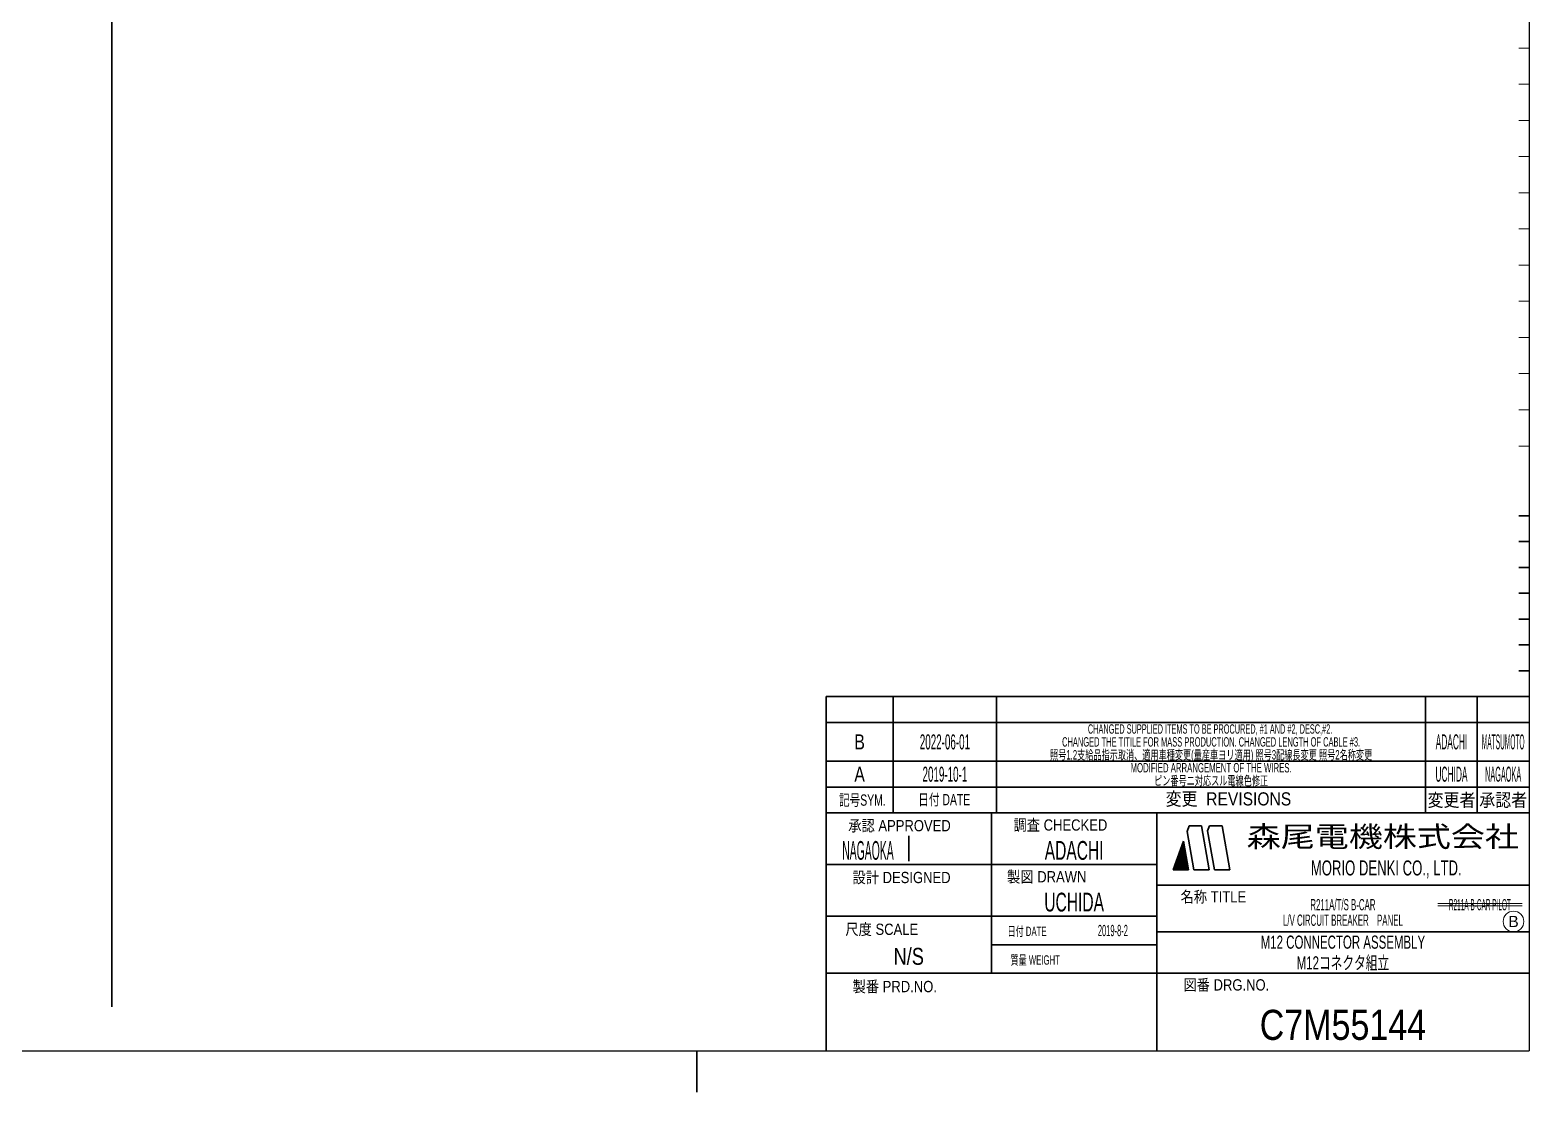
# Model space of a CAD drawing. Header units: millimetres. Extents: x 7 to 587, y 2 to 418.
# Drawn here: x 297 to 587, y 2 to 207.5 of the extents above; entities that cross this region are included whole.
import ezdxf
from ezdxf.enums import TextEntityAlignment as Align

# ---------------------------------------------------------------- set-up
doc = ezdxf.new("R2010")
doc.units = ezdxf.units.MM
for name, color, linetype in [('GR01_05', 7, 'Continuous'), ('図面枠C7M', 7, 'Continuous'), ('表題、部品表', 7, 'Continuous')]:
    doc.layers.add(name, color=color, linetype=linetype)
doc.styles.add('HG丸ｺﾞｼｯｸM-PRO', font='')
doc.styles.get('HG丸ｺﾞｼｯｸM-PRO').set_extended_font_data('HG丸ｺﾞｼｯｸM-PRO')

# ---------------------------------------------------------------- blocks, each defined once
blk = doc.blocks.new('BLKF026')
at = {"layer": '図面枠C7M', "color": 4, "linetype": 'Continuous', "lineweight": 13}
for p, q in [((519.344973, 48.305179), (520.375697, 49.335903)), ((519.425902, 48.527529), (520.354499, 49.456126)), ((519.506831, 48.749879), (520.3333, 49.576349)), ((519.58776, 48.97223), (520.312102, 49.696572)), ((519.668689, 49.19458), (520.290903, 49.816794)), ((519.749617, 49.41693), (520.269705, 49.937017)), ((519.830546, 49.63928), (520.248506, 50.05724)), ((519.911475, 49.861631), (520.227307, 50.177463)), ((519.992404, 50.083981), (520.206109, 50.297686)), ((520.073333, 50.306331), (520.18491, 50.417909)), ((520.154262, 50.528681), (520.163712, 50.538131)), ((518.157871, 44.996757), (520.693675, 47.532561)), ((518.211969, 45.192276), (520.672477, 47.652784)), ((518.292898, 45.414626), (520.651278, 47.773006)), ((518.299292, 44.996757), (520.714874, 47.412338)), ((518.373827, 45.636976), (520.63008, 47.893229)), ((518.440714, 44.996757), (520.736072, 47.292115)), ((518.454756, 45.859327), (520.608881, 48.013452)), ((518.535684, 46.081677), (520.587682, 48.133675)), ((518.582135, 44.996757), (520.757271, 47.171892)), ((518.616613, 46.304027), (520.566484, 48.253898)), ((518.697542, 46.526377), (520.545285, 48.374121)), ((518.723556, 44.996757), (520.778469, 47.051669)), ((518.778471, 46.748727), (520.524087, 48.494343)), ((518.8594, 46.971078), (520.502888, 48.614566)), ((518.864978, 44.996757), (520.799668, 46.931447)), ((518.940329, 47.193428), (520.48169, 48.734789)), ((519.006399, 44.996757), (520.820866, 46.811224)), ((519.021258, 47.415778), (520.460491, 48.855012)), ((519.102186, 47.638128), (520.439293, 48.975235)), ((519.147821, 44.996757), (520.842065, 46.691001)), ((519.183115, 47.860479), (520.418094, 49.095457)), ((519.264044, 48.082829), (520.396896, 49.21568)), ((519.289242, 44.996757), (520.863263, 46.570778)), ((519.430663, 44.996757), (520.884462, 46.450555)), ((519.572085, 44.996757), (520.90566, 46.330332)), ((519.713506, 44.996757), (520.926859, 46.21011)), ((519.854927, 44.996757), (520.948057, 46.089887)), ((519.996349, 44.996757), (520.969256, 45.969664)), ((520.13777, 44.996757), (520.990455, 45.849441)), ((520.279191, 44.996757), (521.011653, 45.729218)), ((520.420613, 44.996757), (521.032852, 45.608995)), ((520.562034, 44.996757), (521.05405, 45.488773)), ((520.703455, 44.996757), (521.075249, 45.36855)), ((520.844877, 44.996757), (521.096447, 45.248327)), ((520.986298, 44.996757), (521.117646, 45.128104)), ((521.12772, 44.996757), (521.138844, 45.007881))]:
    blk.add_line(p, q, dxfattribs=at)
blk = doc.blocks.new('BLKF023')
at = {"layer": '図面枠C7M', "color": 2, "linetype": 'Continuous', "lineweight": 25}
for p in [(587, 410), (7, 10)]:
    blk.add_line(p, (587, 10), dxfattribs=at)
at = {"layer": '図面枠C7M', "color": 4, "linetype": 'Continuous', "lineweight": 13}
for p, q in [((585, 204), (587, 204)), ((585, 197), (587, 197)), ((585, 190), (587, 190)), ((585, 183), (587, 183)), ((585, 176), (587, 176)), ((585, 169), (587, 169)), ((585, 162), (587, 162)), ((585, 155), (587, 155)), ((585, 148), (587, 148)), ((585, 141), (587, 141)), ((585, 134), (587, 134)), ((585, 127), (587, 127))]:
    blk.add_line(p, q, dxfattribs=at)
at = {"layer": '図面枠C7M', "color": 3, "linetype": 'Continuous', "lineweight": 35}
for p, q in [((587, 113.5), (585, 113.5)), ((587, 108.5), (585, 108.5)), ((587, 103.5), (585, 103.5)), ((587, 98.5), (585, 98.5)), ((587, 93.5), (585, 93.5)), ((587, 88.5), (585, 88.5)), ((587, 83.5), (585, 83.5)), ((451, 78.5), (587, 78.5)), ((451, 78.5), (451, 10)), ((464, 56), (464, 78.5)), ((484, 56), (484, 78.5)), ((567, 56), (567, 78.5)), ((577, 56), (577, 78.5)), ((451, 73.5), (587, 73.5)), ((451, 66), (587, 66)), ((451, 61), (587, 61)), ((451, 56), (587, 56)), ((483, 56), (483, 25)), ((515, 56), (515, 10)), ((520.84, 52.4), (521.23, 53.5)), ((522.14, 45), (520.84, 52.4)), ((521.23, 53.5), (523.64, 53.5)), ((525.14, 45), (523.64, 53.5)), ((525.18, 53.5), (524.82, 52.51)), ((526.14, 45), (524.82, 52.51)), ((525.18, 53.5), (527.64, 53.5)), ((529.14, 45), (527.64, 53.5)), ((467.01, 51.56), (467.01, 46.69)), ((518.14, 45), (520.16, 50.55)), ((521.14, 45), (520.16, 50.55)), ((451, 46), (515, 46)), ((518.14, 45), (521.14, 45)), ((522.14, 45), (525.14, 45)), ((526.14, 45), (529.14, 45)), ((515, 42), (587, 42)), ((451, 36), (515, 36)), ((515, 33), (587, 33)), ((483, 30.5), (515, 30.5)), ((451, 25), (587, 25)), ((426, 2), (426, 10))]:
    blk.add_line(p, q, dxfattribs=at)
at = {"layer": '図面枠C7M', "color": 4, "linetype": 'Continuous', "lineweight": 13}
blk.add_blockref('BLKF026', (0, 0), dxfattribs=at)
at = {"layer": '図面枠C7M', "color": 4, "linetype": 'Continuous', "lineweight": 13, "style": 'HG丸ｺﾞｼｯｸM-PRO'}
for s, height, width, p in [('記号SYM.', 2.182, 0.69227, (458.03, 58.49)), ('日付 DATE', 2.182, 0.692507, (473.87, 58.58)), ('変更  REVISIONS', 2.5455, 0.887352, (528.85, 58.72)), ('変更者', 2.545, 0.887717, (572, 58.5)), ('承認者', 2.545, 0.887717, (582, 58.5)), ('承認 APPROVED', 2.1818, 0.863151, (465.21, 53.54)), ('調査 CHECKED', 2.182, 0.863174, (496.34, 53.67)), ('設計 DESIGNED', 2.1818, 0.862613, (465.61, 43.51)), ('製図 DRAWN', 2.182, 0.863099, (493.7, 43.65)), ('名称 TITLE', 2.182, 0.862489, (525.93, 39.77)), ('尺度 SCALE', 2.182, 0.862581, (461.78, 33.49)), ('日付 DATE', 1.818, 0.618255, (489.88, 33.09)), ('質量 WEIGHT', 1.818, 0.618812, (491.46, 27.55)), ('製番 PRD.NO.', 2.182, 0.863299, (464.29, 22.41)), ('図番 DRG.NO.', 2.182, 0.863083, (528.44, 22.73))]:
    blk.add_text(s, height=height, dxfattribs=dict(at, width=width)).set_placement(p, align=Align.MIDDLE_CENTER)
at = {"layer": '図面枠C7M', "color": 2, "linetype": 'Continuous', "lineweight": 25, "style": 'HG丸ｺﾞｼｯｸM-PRO', "width": 1.206081}
blk.add_text('森尾電機株式会社', height=4, dxfattribs=at).set_placement((558.72, 51.43), align=Align.MIDDLE_CENTER)
at = {"layer": '図面枠C7M', "color": 3, "linetype": 'Continuous', "lineweight": 35, "style": 'HG丸ｺﾞｼｯｸM-PRO', "width": 0.652197}
blk.add_text('MORIO DENKI CO., LTD.', height=2.9091, dxfattribs=at).set_placement((559.38, 45.36), align=Align.MIDDLE_CENTER)
blk = doc.blocks.new('BLKF027')
at = {"layer": '図面枠C7M', "color": 3, "linetype": 'Continuous', "lineweight": 35, "style": 'HG丸ｺﾞｼｯｸM-PRO'}
for s, height, width, p in [('CHANGED SUPPLIED ITEMS TO BE PROCURED, #1 AND #2, DESC,#2. ', 1.8182, 0.537456, (525.5, 72.25)), ('B', 2.91, 0.78204, (457.5, 69.75)), ('2022-06-01', 2.909, 0.488281, (474, 69.75)), ('ADACHI', 2.909, 0.415454, (572, 69.75)), ('A', 2.91, 0.782973, (457.5, 63.5)), ('2019-10-1', 2.909, 0.488281, (474, 63.5)), ('MODIFIED ARRANGEMENT OF THE WIRES.', 1.8182, 0.618724, (525.5, 64.75)), ('UCHIDA', 2.909, 0.415827, (572, 63.5)), ('NAGAOKA', 2.909, 0.334453, (582, 63.5)), ('NAGAOKA', 3.636, 0.414524, (459.11, 48.75)), ('ADACHI', 3.636, 0.619335, (499, 48.75)), ('UCHIDA', 3.636, 0.61989, (499, 38.75)), ('R211A/T/S B-CAR', 2.1818, 0.521766, (551, 38.25)), ('L/V CIRCUIT BREAKER\u3000PANEL', 2.1818, 0.522183, (551, 35.25)), ('2019-8-2', 2.182, 0.482308, (506.5, 33.25)), ('M12 CONNECTOR ASSEMBLY', 2.5455, 0.652031, (551, 31)), ('N/S', 3.273, 0.805664, (467, 28.25)), ('C7M55144', 5.818, 0.846013, (551, 15))]:
    blk.add_text(s, height=height, dxfattribs=dict(at, width=width)).set_placement(p, align=Align.MIDDLE_CENTER)
blk = doc.blocks.new('BLKF064')
at = {"layer": 'GR01_05', "color": 4, "linetype": 'Continuous', "lineweight": 13}
blk.add_circle((584, 35), 2, dxfattribs=at)
at = {"layer": 'GR01_05', "color": 4, "linetype": 'Continuous', "lineweight": 13, "style": 'HG丸ｺﾞｼｯｸM-PRO', "width": 1.04272}
blk.add_text('B', height=2.18, dxfattribs=at).set_placement((584, 35), align=Align.MIDDLE_CENTER)

msp = doc.modelspace()

# ---------------------------------------------------------------- linework, layer by layer
at = {"layer": 'GR01_05', "color": 4, "linetype": 'Continuous', "lineweight": 13}
for p, q in [((569.34, 38.5), (585.66, 38.5)), ((569.34, 38), (585.66, 38))]:
    msp.add_line(p, q, dxfattribs=at)
at = {"layer": '表題、部品表', "color": 3, "linetype": 'Continuous', "lineweight": 35}
msp.add_line((312.81, 18.49), (312.81, 404.85), dxfattribs=at)

# ---------------------------------------------------------------- block references
at = {"layer": 'GR01_05', "color": 4, "linetype": 'Continuous', "lineweight": 13}
msp.add_blockref('BLKF064', (0, 0), dxfattribs=at)
at = {"layer": '図面枠C7M', "color": 4, "linetype": 'Continuous', "lineweight": 13}
msp.add_blockref('BLKF023', (0, 0), dxfattribs=at)
at = {"layer": '図面枠C7M', "color": 3, "linetype": 'Continuous', "lineweight": 35}
msp.add_blockref('BLKF027', (0, 0), dxfattribs=at)

# ---------------------------------------------------------------- texts
at = {"layer": 'GR01_05', "color": 3, "linetype": 'Continuous', "lineweight": 35, "style": 'HG丸ｺﾞｼｯｸM-PRO', "width": 0.342222}
msp.add_text('R211A B-CAR PILOT', height=2.1818, dxfattribs=at).set_placement((577.5, 38.25), align=Align.MIDDLE_CENTER)
at = {"layer": '図面枠C7M', "color": 3, "linetype": 'Continuous', "lineweight": 35, "style": 'HG丸ｺﾞｼｯｸM-PRO'}
for s, height, width, p in [('CHANGED THE TITILE FOR MASS PRODUCTION. CHANGED LENGTH OF CABLE #3.', 1.8182, 0.497872, (525.5, 69.75)), ('MATSUMOTO', 2.909, 0.26157, (582, 69.75)), ('照号1,2支給品指示取消、適用車種変更(量産車ヨリ適用) 照号3配線長変更 照号2名称変更', 1.8182, 0.618965, (525.5, 67.25)), ('ピン番号ニ対応スル電線色修正', 1.8182, 0.618958, (525.5, 62.25)), ('M12コネクタ組立', 2.545, 0.65201, (551, 27))]:
    msp.add_text(s, height=height, dxfattribs=dict(at, width=width)).set_placement(p, align=Align.MIDDLE_CENTER)

doc.saveas('drawing.dxf')
